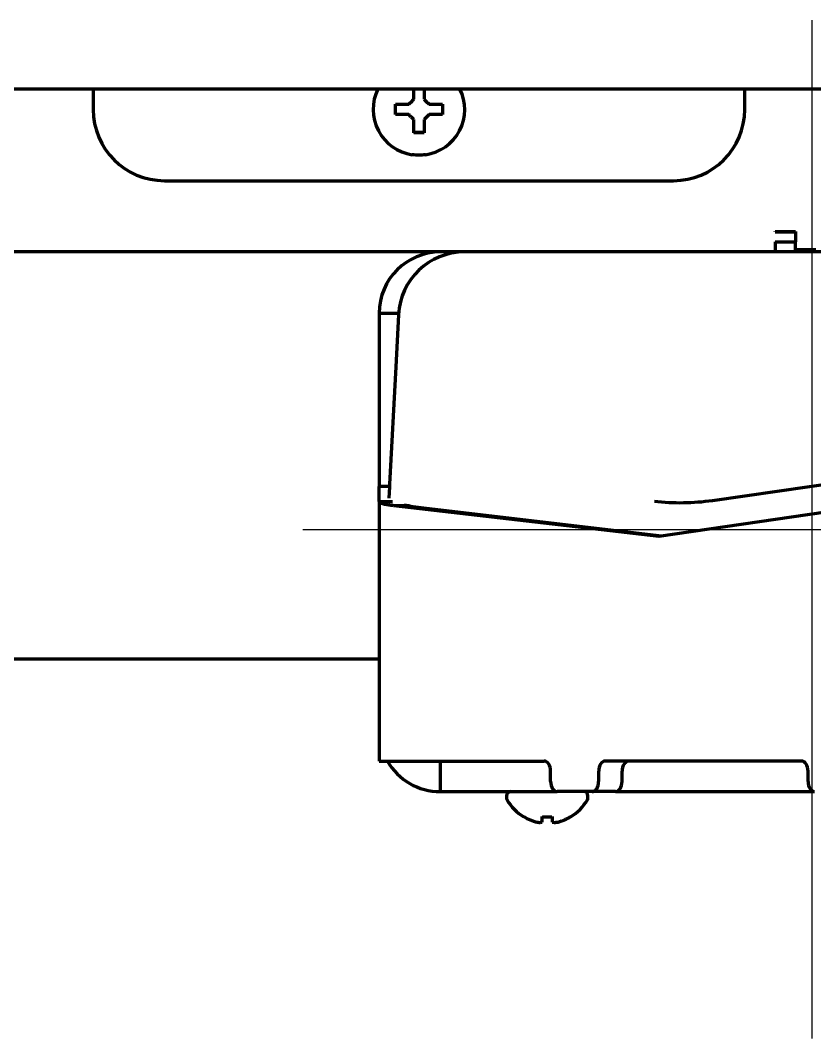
# Model space of a CAD drawing. Header units: inches. Extents: x -3077 to 7201, y 316 to 5463.
# Drawn here: x 3558.1 to 3636.1, y 2006.5 to 2106.5 of the extents above; entities that cross this region are included whole.
import ezdxf

# ---------------------------------------------------------------- set-up
doc = ezdxf.new("R2010")
doc.units = ezdxf.units.IN

# ---------------------------------------------------------------- blocks, each defined once
blk = doc.blocks.new('A$C29D5572B')
at = {"color": 1}
for p, q in [((0, 50), (0, -50)), ((-50, 0), (50, 0))]:
    blk.add_line(p, q, dxfattribs=at)
blk = doc.blocks.new('A$C0F8E2EAE')
blk.add_blockref('A$C29D5572B', (0, 0))

msp = doc.modelspace()

# ---------------------------------------------------------------- linework, layer by layer
at = {"linetype": 'Continuous', "lineweight": 70}
for p, q in [((3708.85, 2099.76), (3542.85, 2099.76)), ((3565.25, 2099.76), (3565.25, 2097.75)), ((3629.25, 2097.75), (3629.25, 2099.76)), ((3597.25, 2095.46), (3596.75, 2095.46)), ((3597.75, 2095.46), (3597.25, 2095.46)), ((3572.25, 2090.76), (3622.25, 2090.76)), ((3632.25, 2085.76), (3634.25, 2085.76)), ((3632.25, 2085.74), (3632.25, 2085.76)), ((3632.25, 2085.74), (3634.25, 2085.74)), ((3634.25, 2085.78), (3634.25, 2085.75)), ((3634.25, 2085.74), (3634.25, 2084.76)), ((3632.25, 2084.76), (3632.25, 2083.76)), ((3632.25, 2084.76), (3634.25, 2084.76)), ((3634.25, 2083.96), (3634.25, 2084.76)), ((3632.25, 2083.76), (2897.45, 2083.76)), ((3650.35, 2083.76), (3632.25, 2083.76)), ((3636.25, 2083.96), (3634.25, 2083.96)), ((3593.35, 2077.76), (3593.35, 2060.76)), ((3593.35, 2077.76), (3595.25, 2077.76)), ((3595.23, 2077.6), (3594.97, 2072.48)), ((3594.97, 2072.48), (3594.36, 2060.96)), ((3626.09, 2059.36), (3647.38, 2062.45)), ((3593.35, 2060.76), (3593.35, 2060.73)), ((3593.35, 2060.76), (3594.35, 2060.76)), ((3593.35, 2059.24), (3593.35, 2060.73)), ((3594.35, 2060.68), (3594.29, 2059.57)), ((3594.36, 2060.96), (3594.35, 2060.68)), ((3620.82, 2055.86), (3654.13, 2060.7)), ((3593.35, 2059.24), (3593.35, 2033.76)), ((3593.35, 2059.24), (3594.65, 2059.24)), ((3594.76, 2058.87), (3596.09, 2058.87)), ((3594.76, 2058.87), (3620.82, 2055.86)), ((3597.7, 2058.64), (3621.06, 2055.9)), ((3593.34, 2043.76), (3557.25, 2043.76)), ((3593.35, 2033.76), (3594.76, 2033.76)), ((3594.76, 2033.76), (3609.54, 2033.76)), ((3599.35, 2033.76), (3599.35, 2030.76)), ((3634.83, 2033.76), (3615.55, 2033.76)), ((3610.18, 2031.76), (3610.18, 2032.76)), ((3614.91, 2031.76), (3614.91, 2032.76)), ((3617.2, 2031.76), (3617.2, 2032.76)), ((3635.48, 2031.76), (3635.48, 2032.76)), ((3599.35, 2030.76), (3600.05, 2030.76)), ((3600.05, 2030.76), (3610.83, 2030.76)), ((3605.85, 2030.36), (3605.85, 2030.16)), ((3614.26, 2030.76), (3610.83, 2030.76)), ((3613.85, 2030.16), (3613.85, 2030.36)), ((3616.56, 2030.76), (3614.26, 2030.76)), ((3616.56, 2030.76), (3636.12, 2030.76)), ((3607.55, 2028.28), (3607.55, 2028.31)), ((3612.15, 2028.31), (3612.15, 2028.28))]:
    msp.add_line(p, q, dxfattribs=at)
for centre, radius, start, end in [((3597.25, 2097.76), 4.5, 153.6114, 261.6763), ((3597.25, 2097.76), 4.5, 278.3237, 26.3886), ((3597.25, 2097.76), 2.25, 256.8825, 282.9488), ((3599.35, 2077.76), 6, 90, 180), ((3601.73, 2077.26), 6.5, 90, 177), ((3599.35, 2036.76), 6, 210, 270), ((3606.25, 2030.36), 0.4, 90, 180), ((3606.25, 2030.16), 0.4, 180, 210.3012), ((3613.45, 2030.36), 0.4, 0, 90), ((3613.45, 2030.16), 0.4, 329.6988, 0), ((3610.05, 2032.38), 4.8, 210.3012, 238.6273), ((3609.65, 2032.38), 4.8, 301.3727, 329.6988)]:
    msp.add_arc(centre, radius, start, end, dxfattribs=at)
for centre, major_axis, ratio, start_param, end_param in [((3572.25, 2097.76), (-4.95, -4.95), 0.9997, 5.49794, 7.06843), ((3622.25, 2097.76), (4.95, -4.95), 0.9997, 5.49794, 7.06843), ((3623.81, 2109.56), (1.5, 50.41), 0.65454, 3.08286, 3.25613), ((3609.31, 2059.57), (15.02, 0.01), 0.09683, 3.59399, 3.82924), ((3609.54, 2032.76), (0, -1), 0.64279, 1.5708, 3.14159), ((3615.55, 2032.76), (0, -1), 0.64279, 3.14159, 4.71239), ((3617.85, 2032.76), (0, 1), 0.64279, 0, 1.5708), ((3634.83, 2032.76), (0, -1), 0.64279, 1.5708, 3.14159), ((3610.83, 2031.76), (0, 1), 0.64279, 1.5708, 3.14159), ((3614.26, 2031.76), (0, 1), 0.64279, 3.14159, 4.71239), ((3616.56, 2031.76), (0, -1), 0.64279, 0, 1.5708), ((3636.12, 2031.76), (0, 1), 0.64279, 1.5708, 3.14159)]:
    msp.add_ellipse(centre, major_axis=major_axis, ratio=ratio, start_param=start_param, end_param=end_param, dxfattribs=at)
for points, knots in [([(3596.75, 2098.76), (3596.75, 2098.81), (3596.75, 2098.92), (3596.75, 2099.08), (3596.75, 2099.24), (3596.75, 2099.39), (3596.75, 2099.55), (3596.75, 2099.67), (3596.75, 2099.74), (3596.75, 2099.76)], [0, 0, 0, 0, 0.15747, 0.31494, 0.4724, 0.62987, 0.78734, 0.94481, 1, 1, 1, 1]), ([(3597.75, 2099.77), (3597.75, 2099.66), (3597.75, 2099.54), (3597.75, 2099.32), (3597.75, 2099.21), (3597.75, 2098.98), (3597.75, 2098.87), (3597.75, 2098.76)], [0, 0, 0, 0, 0.35181, 0.35181, 0.6759, 0.6759, 1, 1, 1, 1]), ([(3594.95, 2098.26), (3595.16, 2098.26), (3595.36, 2098.26), (3595.69, 2098.26), (3595.8, 2098.26), (3596.02, 2098.26), (3596.14, 2098.26), (3596.25, 2098.26)], [0, 0, 0, 0, 0.5, 0.5, 0.75, 0.75, 1, 1, 1, 1]), ([(3599.55, 2097.26), (3599.35, 2097.26), (3599.14, 2097.26), (3598.81, 2097.26), (3598.7, 2097.26), (3598.48, 2097.26), (3598.37, 2097.26), (3598.25, 2097.26)], [0, 0, 0, 0, 0.5, 0.5, 0.75, 0.75, 1, 1, 1, 1]), ([(3596.75, 2095.46), (3596.75, 2095.66), (3596.75, 2095.87), (3596.75, 2096.19), (3596.75, 2096.3), (3596.75, 2096.53), (3596.75, 2096.64), (3596.75, 2096.76)], [0, 0, 0, 0, 0.5, 0.5, 0.75, 0.75, 1, 1, 1, 1]), ([(3597.9, 2093.3), (3597.8, 2093.29), (3597.69, 2093.28), (3597.47, 2093.26), (3597.25, 2093.25), (3597.04, 2093.26), (3596.82, 2093.28), (3596.71, 2093.29), (3596.6, 2093.3)], [0, 0, 0, 0, 0.25, 0.25, 0.5, 0.75, 0.75, 1, 1, 1, 1]), ([(3607.55, 2028.31), (3607.76, 2028.19), (3607.96, 2028.08), (3608.29, 2027.94), (3608.4, 2027.9), (3608.62, 2027.82), (3608.74, 2027.79), (3608.85, 2027.76)], [0, 0, 0, 0, 0.5, 0.5, 0.75, 0.75, 1, 1, 1, 1]), ([(3610.35, 2028.31), (3610.35, 2028.19), (3610.35, 2028.08), (3610.35, 2027.94), (3610.35, 2027.9), (3610.35, 2027.82), (3610.35, 2027.79), (3610.35, 2027.76)], [0, 0, 0, 0, 0.5, 0.5, 0.75, 0.75, 1, 1, 1, 1])]:
    msp.add_open_spline(points, degree=3, knots=knots, dxfattribs=at)
for points in [[(3594.95, 2097.26), (3594.95, 2097.42), (3594.95, 2097.76), (3594.95, 2098.09), (3594.95, 2098.26)], [(3596.25, 2098.26), (3596.28, 2098.28), (3596.33, 2098.33), (3596.4, 2098.41), (3596.47, 2098.48), (3596.55, 2098.55), (3596.61, 2098.62), (3596.68, 2098.69), (3596.73, 2098.73), (3596.75, 2098.76)], [(3597.75, 2098.76), (3597.78, 2098.73), (3597.82, 2098.68), (3597.89, 2098.61), (3597.97, 2098.54), (3598.04, 2098.47), (3598.11, 2098.4), (3598.18, 2098.33), (3598.23, 2098.28), (3598.25, 2098.26)], [(3598.25, 2098.26), (3598.31, 2098.26), (3598.41, 2098.26), (3598.58, 2098.26), (3598.74, 2098.26), (3598.89, 2098.26), (3599.04, 2098.26), (3599.2, 2098.26), (3599.36, 2098.26), (3599.49, 2098.26), (3599.55, 2098.26)], [(3599.55, 2098.26), (3599.55, 2098.09), (3599.55, 2097.76), (3599.55, 2097.42), (3599.55, 2097.26)], [(3596.25, 2097.26), (3596.2, 2097.26), (3596.09, 2097.26), (3595.93, 2097.26), (3595.77, 2097.26), (3595.61, 2097.26), (3595.46, 2097.26), (3595.31, 2097.26), (3595.14, 2097.26), (3595.02, 2097.26), (3594.95, 2097.26)], [(3596.75, 2096.76), (3596.73, 2096.78), (3596.68, 2096.83), (3596.61, 2096.9), (3596.54, 2096.97), (3596.47, 2097.04), (3596.4, 2097.11), (3596.32, 2097.18), (3596.28, 2097.23), (3596.25, 2097.26)], [(3598.25, 2097.26), (3598.23, 2097.23), (3598.17, 2097.18), (3598.1, 2097.1), (3598.03, 2097.03), (3597.96, 2096.96), (3597.89, 2096.89), (3597.82, 2096.82), (3597.78, 2096.78), (3597.75, 2096.76)], [(3597.75, 2096.76), (3597.75, 2096.7), (3597.75, 2096.59), (3597.75, 2096.43), (3597.75, 2096.27), (3597.75, 2096.12), (3597.75, 2095.97), (3597.75, 2095.81), (3597.75, 2095.64), (3597.75, 2095.52), (3597.75, 2095.46)], [(3593.35, 2059.24), (3593.35, 2059.24), (3593.36, 2059.22), (3593.37, 2059.2), (3593.4, 2059.17), (3593.43, 2059.15), (3593.48, 2059.13), (3593.53, 2059.1), (3593.6, 2059.08), (3593.67, 2059.06), (3593.76, 2059.03), (3593.85, 2059.01), (3593.95, 2058.99), (3594.07, 2058.97), (3594.19, 2058.95), (3594.32, 2058.93), (3594.45, 2058.91), (3594.6, 2058.89), (3594.7, 2058.88), (3594.76, 2058.87)], [(3609.35, 2027.76), (3609.35, 2027.77), (3609.35, 2027.8), (3609.35, 2027.85), (3609.35, 2027.91), (3609.35, 2027.97), (3609.35, 2028.04), (3609.35, 2028.11), (3609.35, 2028.2), (3609.35, 2028.27), (3609.35, 2028.31)], [(3609.35, 2028.31), (3609.52, 2028.29), (3609.85, 2028.27), (3610.19, 2028.29), (3610.35, 2028.31)], [(3610.85, 2027.76), (3610.91, 2027.77), (3611.01, 2027.8), (3611.18, 2027.85), (3611.34, 2027.91), (3611.49, 2027.97), (3611.64, 2028.04), (3611.8, 2028.11), (3611.96, 2028.2), (3612.09, 2028.27), (3612.15, 2028.31)], [(3608.85, 2027.76), (3608.88, 2027.76), (3608.92, 2027.75), (3608.99, 2027.75), (3609.07, 2027.74), (3609.14, 2027.74), (3609.21, 2027.75), (3609.28, 2027.75), (3609.33, 2027.76), (3609.35, 2027.76)], [(3610.35, 2027.76), (3610.38, 2027.76), (3610.43, 2027.75), (3610.5, 2027.75), (3610.57, 2027.74), (3610.65, 2027.74), (3610.71, 2027.75), (3610.78, 2027.75), (3610.83, 2027.76), (3610.85, 2027.76)]]:
    msp.add_open_spline(points, degree=3, dxfattribs=at)

# ---------------------------------------------------------------- block references
msp.add_blockref('A$C0F8E2EAE', (3635.85, 2056.51))

doc.saveas('drawing.dxf')
